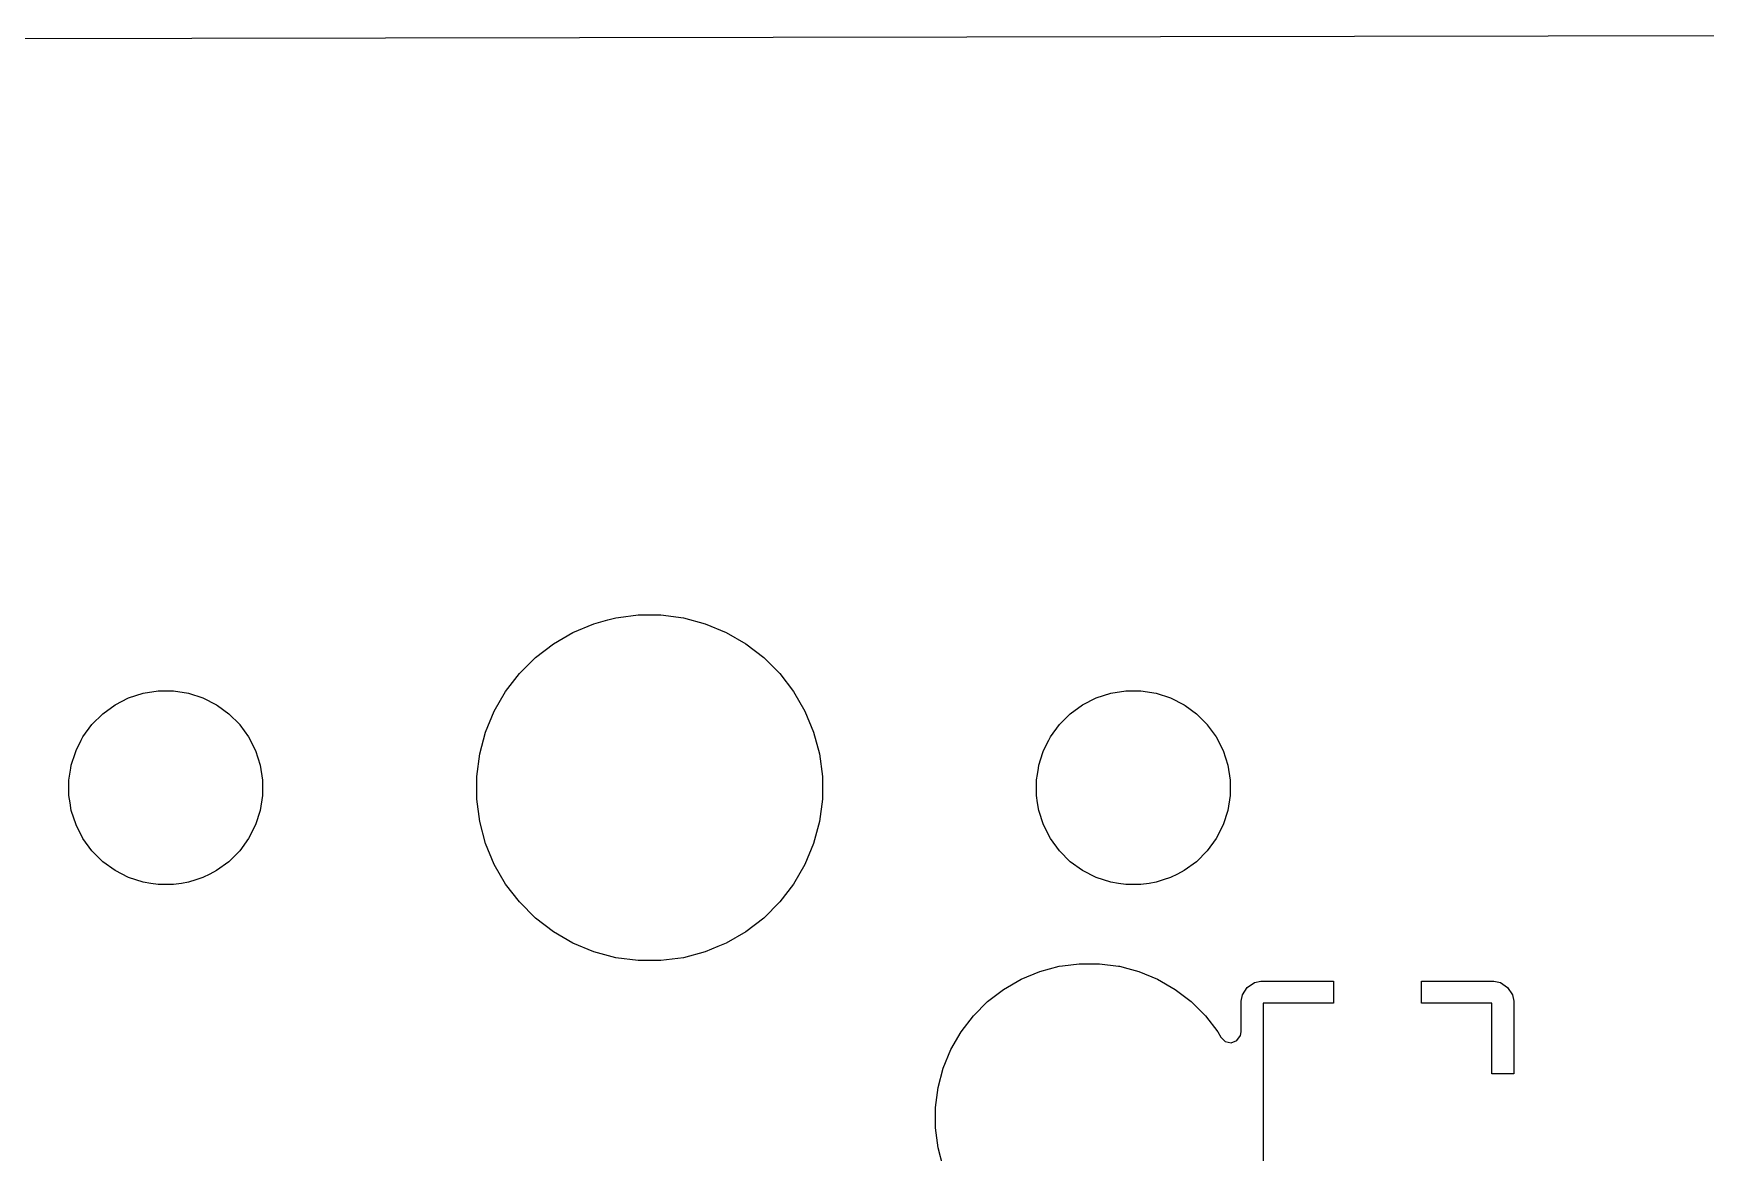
# Model space of a CAD drawing. Extents: x -256.6 to -159.5, y -136.5 to -69.4.
# Drawn here: x -218.55 to -199.54, y -82.15 to -69.43 of the extents above; entities that cross this region are included whole.
import ezdxf

# ---------------------------------------------------------------- set-up
doc = ezdxf.new("R2010")
doc.units = 0
doc.layers.add('BLACK', color=7, linetype='CONTINUOUS')

msp = doc.modelspace()

# ---------------------------------------------------------------- linework, layer by layer
at = {"layer": 'BLACK', "linetype": 'CONTINUOUS'}
for p, q in [((-183.054149, -69.427618), (-218.952695, -69.487489)), ((-211.897252, -76.064419), (-211.6738, -76.035)), ((-211.6738, -76.035), (-211.673793, -76.035)), ((-211.673793, -76.035), (-211.416207, -76.035)), ((-211.416207, -76.035), (-211.416199, -76.035)), ((-211.416199, -76.035), (-211.160825, -76.068622)), ((-212.415952, -76.233859), (-212.177982, -76.135289)), ((-212.177982, -76.135289), (-212.020243, -76.093023)), ((-212.020243, -76.093023), (-211.929175, -76.068622)), ((-211.929175, -76.068622), (-211.897252, -76.064419)), ((-211.160825, -76.068622), (-210.912017, -76.135289)), ((-210.912017, -76.135289), (-210.674047, -76.233859)), ((-212.843392, -76.519463), (-212.639046, -76.362663)), ((-212.639046, -76.362663), (-212.639044, -76.362661)), ((-212.639044, -76.362661), (-212.639038, -76.362657)), ((-212.639038, -76.362657), (-212.639033, -76.362654)), ((-212.639033, -76.362654), (-212.63903, -76.362652)), ((-212.63903, -76.362652), (-212.415969, -76.233867)), ((-212.415969, -76.233867), (-212.415952, -76.233859)), ((-210.674047, -76.233859), (-210.67403, -76.233867)), ((-210.67403, -76.233867), (-210.450969, -76.362652)), ((-210.450969, -76.362652), (-210.450953, -76.362663)), ((-210.450953, -76.362663), (-210.246607, -76.519463)), ((-213.02553, -76.7016), (-212.843399, -76.519469)), ((-212.843399, -76.519469), (-212.843392, -76.519463)), ((-210.246607, -76.519463), (-210.2466, -76.519469)), ((-210.2466, -76.519469), (-210.064469, -76.7016)), ((-213.182343, -76.905962), (-213.025535, -76.701606)), ((-213.025535, -76.701606), (-213.02553, -76.7016)), ((-210.064469, -76.7016), (-210.064463, -76.701607)), ((-210.064463, -76.701607), (-209.907663, -76.905953)), ((-217.62226, -77.057998), (-217.467791, -76.979291)), ((-217.467791, -76.979291), (-217.467788, -76.97929)), ((-217.467788, -76.97929), (-217.302913, -76.92572)), ((-217.302913, -76.92572), (-217.131687, -76.8986)), ((-217.131687, -76.8986), (-217.131682, -76.8986)), ((-217.131682, -76.8986), (-216.958318, -76.8986)), ((-216.958318, -76.8986), (-216.958313, -76.8986)), ((-216.958313, -76.8986), (-216.787086, -76.92572)), ((-216.787086, -76.92572), (-216.622211, -76.97929)), ((-216.622211, -76.97929), (-216.622208, -76.979291)), ((-216.622208, -76.979291), (-216.467739, -77.057998)), ((-213.311132, -77.12903), (-213.182347, -76.905969)), ((-213.182347, -76.905969), (-213.182343, -76.905962)), ((-209.907663, -76.905953), (-209.907652, -76.905969)), ((-209.907652, -76.905969), (-209.778867, -77.12903)), ((-206.62226, -77.057998), (-206.467791, -76.979291)), ((-206.467791, -76.979291), (-206.467788, -76.97929)), ((-206.467788, -76.97929), (-206.302913, -76.92572)), ((-206.302913, -76.92572), (-206.131687, -76.8986)), ((-206.131687, -76.8986), (-206.131682, -76.8986)), ((-206.131682, -76.8986), (-205.958318, -76.8986)), ((-205.958318, -76.8986), (-205.958313, -76.8986)), ((-205.958313, -76.8986), (-205.787086, -76.92572)), ((-205.787086, -76.92572), (-205.622211, -76.97929)), ((-205.622211, -76.97929), (-205.622208, -76.979291)), ((-205.622208, -76.979291), (-205.467739, -77.057998)), ((-217.885101, -77.282486), (-217.762514, -77.159899)), ((-217.762514, -77.159899), (-217.62226, -77.057998)), ((-216.467739, -77.057998), (-216.457286, -77.065593)), ((-216.457286, -77.065593), (-216.327486, -77.159899)), ((-216.327486, -77.159899), (-216.327484, -77.159901)), ((-216.327484, -77.159901), (-216.327483, -77.159901)), ((-216.327483, -77.159901), (-216.204901, -77.282483)), ((-213.40971, -77.367016), (-213.311136, -77.129038)), ((-213.311136, -77.129038), (-213.311134, -77.129035)), ((-213.311134, -77.129035), (-213.311132, -77.12903)), ((-209.778867, -77.12903), (-209.778859, -77.129047)), ((-209.778859, -77.129047), (-209.680289, -77.367017)), ((-206.885101, -77.282486), (-206.762514, -77.159899)), ((-206.762514, -77.159899), (-206.62226, -77.057998)), ((-205.467739, -77.057998), (-205.457286, -77.065593)), ((-205.457286, -77.065593), (-205.327486, -77.159899)), ((-205.327486, -77.159899), (-205.327484, -77.159901)), ((-205.327484, -77.159901), (-205.327483, -77.159901)), ((-205.327483, -77.159901), (-205.204901, -77.282483)), ((-217.987002, -77.42274), (-217.885101, -77.282486)), ((-216.204901, -77.282483), (-216.204901, -77.282484)), ((-216.204901, -77.282484), (-216.204899, -77.282486)), ((-216.204899, -77.282486), (-216.204368, -77.283217)), ((-216.204368, -77.283217), (-216.102998, -77.422739)), ((-213.476378, -77.615825), (-213.40971, -77.367016)), ((-209.680289, -77.367017), (-209.613622, -77.615825)), ((-206.987002, -77.42274), (-206.885101, -77.282486)), ((-205.204901, -77.282483), (-205.204901, -77.282484)), ((-205.204901, -77.282484), (-205.204899, -77.282486)), ((-205.204899, -77.282486), (-205.204368, -77.283217)), ((-205.204368, -77.283217), (-205.102998, -77.422739)), ((-218.065708, -77.577208), (-218.006442, -77.460893)), ((-218.006442, -77.460893), (-217.987002, -77.42274)), ((-216.102998, -77.422739), (-216.024291, -77.577208)), ((-207.065708, -77.577208), (-207.006442, -77.460893)), ((-207.006442, -77.460893), (-206.987002, -77.42274)), ((-205.102998, -77.422739), (-205.024291, -77.577208)), ((-218.124724, -77.776462), (-218.11928, -77.742088)), ((-218.11928, -77.742088), (-218.072904, -77.599355)), ((-218.072904, -77.599355), (-218.065709, -77.577211)), ((-218.065709, -77.577211), (-218.065708, -77.577208)), ((-216.024291, -77.577208), (-216.02429, -77.577211)), ((-216.02429, -77.577211), (-215.97072, -77.742086)), ((-215.97072, -77.742086), (-215.9436, -77.913312)), ((-213.51, -77.871207), (-213.476378, -77.615825)), ((-209.613622, -77.615825), (-209.58, -77.871199)), ((-207.124724, -77.776462), (-207.11928, -77.742088)), ((-207.11928, -77.742088), (-207.072904, -77.599355)), ((-207.072904, -77.599355), (-207.065709, -77.577211)), ((-207.065709, -77.577211), (-207.065708, -77.577208)), ((-205.024291, -77.577208), (-205.02429, -77.577211)), ((-205.02429, -77.577211), (-204.97072, -77.742086)), ((-204.97072, -77.742086), (-204.9436, -77.913312)), ((-218.1464, -77.913312), (-218.124724, -77.776462)), ((-218.1464, -78.086687), (-218.1464, -77.913312)), ((-215.9436, -77.913312), (-215.9436, -78.086687)), ((-213.51, -77.913312), (-213.51, -77.871207)), ((-213.51, -78.128793), (-213.51, -77.913312)), ((-209.58, -77.871199), (-209.58, -78.1288)), ((-207.1464, -77.913315), (-207.14216, -77.886548)), ((-207.1464, -78.086687), (-207.1464, -77.913315)), ((-207.14216, -77.886546), (-207.139729, -77.871199)), ((-207.14216, -77.886548), (-207.14216, -77.886546)), ((-207.139729, -77.871199), (-207.124724, -77.776462)), ((-204.9436, -77.913312), (-204.9436, -78.086687)), ((-218.133252, -78.169695), (-218.1464, -78.086687)), ((-215.9436, -78.086687), (-215.97072, -78.257913)), ((-213.476378, -78.384175), (-213.51, -78.128793)), ((-209.58, -78.1288), (-209.613622, -78.384174)), ((-207.133252, -78.169695), (-207.1464, -78.086687)), ((-204.9436, -78.086687), (-204.97072, -78.257913)), ((-218.11928, -78.257912), (-218.133252, -78.169695)), ((-218.065708, -78.422791), (-218.11928, -78.257912)), ((-215.97072, -78.257913), (-216.02429, -78.422788)), ((-207.11928, -78.257912), (-207.133252, -78.169695)), ((-207.065708, -78.422791), (-207.11928, -78.257912)), ((-204.97072, -78.257913), (-205.02429, -78.422788)), ((-217.987002, -78.57726), (-218.065708, -78.422791)), ((-216.024291, -78.422791), (-216.102998, -78.57726)), ((-216.02429, -78.422788), (-216.024291, -78.422791)), ((-213.40971, -78.632984), (-213.476378, -78.384175)), ((-209.613622, -78.384174), (-209.680289, -78.632982)), ((-206.987002, -78.57726), (-207.065708, -78.422791)), ((-205.024291, -78.422791), (-205.102998, -78.57726)), ((-205.02429, -78.422788), (-205.024291, -78.422791)), ((-217.885101, -78.717514), (-217.987002, -78.57726)), ((-216.102998, -78.57726), (-216.204899, -78.717514)), ((-213.311136, -78.870962), (-213.40971, -78.632984)), ((-209.680289, -78.632982), (-209.778859, -78.870952)), ((-206.885101, -78.717514), (-206.987002, -78.57726)), ((-205.102998, -78.57726), (-205.204899, -78.717514)), ((-217.762514, -78.840101), (-217.885101, -78.717514)), ((-217.62226, -78.942002), (-217.762514, -78.840101)), ((-216.327486, -78.840101), (-216.46774, -78.942002)), ((-216.204899, -78.717514), (-216.327486, -78.840101)), ((-213.182343, -79.094038), (-213.311136, -78.870962)), ((-209.778867, -78.870969), (-209.907652, -79.09403)), ((-209.778859, -78.870952), (-209.778867, -78.870969)), ((-206.762514, -78.840101), (-206.885101, -78.717514)), ((-206.62226, -78.942002), (-206.762514, -78.840101)), ((-205.327486, -78.840101), (-205.46774, -78.942002)), ((-205.204899, -78.717514), (-205.327486, -78.840101)), ((-217.467791, -79.020708), (-217.62226, -78.942002)), ((-217.302912, -79.07428), (-217.467791, -79.020708)), ((-217.214695, -79.088252), (-217.302912, -79.07428)), ((-216.787088, -79.07428), (-216.866391, -79.08684)), ((-216.704648, -79.047494), (-216.787088, -79.07428)), ((-216.622211, -79.020709), (-216.704648, -79.047494)), ((-216.622208, -79.020708), (-216.622211, -79.020709)), ((-216.543502, -78.980604), (-216.622208, -79.020708)), ((-216.46774, -78.942002), (-216.543502, -78.980604)), ((-206.467791, -79.020708), (-206.62226, -78.942002)), ((-206.302912, -79.07428), (-206.467791, -79.020708)), ((-206.214695, -79.088252), (-206.302912, -79.07428)), ((-205.787088, -79.07428), (-205.866391, -79.08684)), ((-205.704648, -79.047494), (-205.787088, -79.07428)), ((-205.622211, -79.020709), (-205.704648, -79.047494)), ((-205.622208, -79.020708), (-205.622211, -79.020709)), ((-205.543502, -78.980604), (-205.622208, -79.020708)), ((-205.46774, -78.942002), (-205.543502, -78.980604)), ((-217.131687, -79.1014), (-217.214695, -79.088252)), ((-216.958318, -79.1014), (-217.131687, -79.1014)), ((-216.958313, -79.1014), (-216.958318, -79.1014)), ((-216.866391, -79.08684), (-216.958313, -79.1014)), ((-213.025535, -79.298394), (-213.182343, -79.094038)), ((-209.907663, -79.094046), (-210.064463, -79.298392)), ((-209.907652, -79.09403), (-209.907663, -79.094046)), ((-206.131687, -79.1014), (-206.214695, -79.088252)), ((-205.958318, -79.1014), (-206.131687, -79.1014)), ((-205.958313, -79.1014), (-205.958318, -79.1014)), ((-205.866391, -79.08684), (-205.958313, -79.1014)), ((-212.843394, -79.480535), (-213.025535, -79.298394)), ((-210.064469, -79.298399), (-210.2466, -79.48053)), ((-210.064463, -79.298392), (-210.064469, -79.298399)), ((-212.639038, -79.637343), (-212.843394, -79.480535)), ((-212.415962, -79.766136), (-212.639038, -79.637343)), ((-210.450969, -79.637347), (-210.67403, -79.766132)), ((-210.450962, -79.637343), (-210.450969, -79.637347)), ((-210.246606, -79.480535), (-210.450962, -79.637343)), ((-210.2466, -79.48053), (-210.246606, -79.480535)), ((-212.177984, -79.86471), (-212.415962, -79.766136)), ((-210.768386, -79.805216), (-210.912016, -79.86471)), ((-210.674047, -79.76614), (-210.768386, -79.805216)), ((-210.674042, -79.766137), (-210.674047, -79.76614)), ((-210.674038, -79.766136), (-210.674042, -79.766137)), ((-210.674035, -79.766134), (-210.674038, -79.766136)), ((-210.67403, -79.766132), (-210.674035, -79.766134)), ((-211.929175, -79.931378), (-212.177984, -79.86471)), ((-211.673793, -79.965), (-211.929175, -79.931378)), ((-211.673786, -79.965), (-211.673793, -79.965)), ((-211.416214, -79.965), (-211.673786, -79.965)), ((-211.416207, -79.965), (-211.416214, -79.965)), ((-211.160825, -79.931378), (-211.416207, -79.965)), ((-210.912016, -79.86471), (-211.160825, -79.931378)), ((-207.108887, -80.088842), (-206.887238, -80.029452)), ((-206.887238, -80.029452), (-206.849215, -80.024446)), ((-206.849215, -80.024446), (-206.659741, -79.9995)), ((-206.659741, -79.9995), (-206.659734, -79.9995)), ((-206.659734, -79.9995), (-206.430266, -79.9995)), ((-206.430266, -79.9995), (-206.430258, -79.9995)), ((-206.430258, -79.9995), (-206.213715, -80.028009)), ((-206.213715, -80.028009), (-206.202762, -80.029452)), ((-206.202762, -80.029452), (-206.109076, -80.054554)), ((-207.519617, -80.291392), (-207.32089, -80.176657)), ((-207.32089, -80.176657), (-207.320876, -80.17665)), ((-207.320876, -80.17665), (-207.108887, -80.088842)), ((-206.109076, -80.054554), (-205.981112, -80.088842)), ((-205.981112, -80.088842), (-205.769123, -80.17665)), ((-205.769123, -80.17665), (-205.769109, -80.176657)), ((-205.769109, -80.176657), (-205.570382, -80.291392)), ((-204.750239, -80.26976), (-204.667544, -80.214505)), ((-204.667544, -80.214505), (-204.66754, -80.214503)), ((-204.66754, -80.214503), (-204.594627, -80.2)), ((-204.594627, -80.2), (-203.77, -80.2)), ((-203.77, -80.2), (-203.77, -80.45)), ((-202.77, -80.45), (-202.77, -80.2)), ((-202.77, -80.2), (-201.945373, -80.2)), ((-201.945373, -80.2), (-201.872459, -80.214503)), ((-201.872459, -80.214503), (-201.872455, -80.214505)), ((-201.872455, -80.214505), (-201.78976, -80.26976)), ((-207.701661, -80.431081), (-207.519617, -80.291392)), ((-205.570382, -80.291392), (-205.388338, -80.431081)), ((-204.819999, -80.425371), (-204.805496, -80.352459)), ((-204.805496, -80.352459), (-204.805494, -80.352455)), ((-204.805494, -80.352455), (-204.750239, -80.26976)), ((-201.78976, -80.26976), (-201.734505, -80.352455)), ((-201.734505, -80.352455), (-201.734503, -80.352459)), ((-201.734503, -80.352459), (-201.72, -80.425371)), ((-208.003607, -80.775382), (-207.863918, -80.593338)), ((-207.863918, -80.593338), (-207.863911, -80.59333)), ((-207.863911, -80.59333), (-207.70167, -80.431089)), ((-207.70167, -80.431089), (-207.701661, -80.431081)), ((-205.388338, -80.431081), (-205.226081, -80.593338)), ((-205.226081, -80.593338), (-205.086392, -80.775382)), ((-204.82, -80.425373), (-204.819999, -80.425371)), ((-204.82, -80.774014), (-204.82, -80.425373)), ((-203.77, -80.45), (-204.57, -80.45)), ((-204.57, -80.45), (-204.57, -83.05)), ((-201.97, -80.45), (-202.77, -80.45)), ((-201.97, -81.25), (-201.97, -80.45)), ((-201.72, -80.425371), (-201.72, -81.25)), ((-208.118344, -80.974112), (-208.003611, -80.775388)), ((-208.003611, -80.775388), (-208.003608, -80.775385)), ((-208.003608, -80.775385), (-208.003607, -80.775382)), ((-205.086392, -80.775382), (-205.051387, -80.836014)), ((-204.82682, -80.81457), (-204.82, -80.774014)), ((-208.206158, -81.186113), (-208.118344, -80.974112)), ((-205.051387, -80.836014), (-205.00082, -80.88423)), ((-205.00082, -80.88423), (-204.932213, -80.897452)), ((-204.932213, -80.897452), (-204.867348, -80.871484)), ((-204.867348, -80.871484), (-204.82682, -80.81457)), ((-208.265548, -81.407762), (-208.206158, -81.186113)), ((-201.72, -81.25), (-201.97, -81.25)), ((-208.2955, -81.635266), (-208.265548, -81.407762)), ((-208.2955, -81.864734), (-208.2955, -81.635266)), ((-208.265548, -82.092238), (-208.2955, -81.864734)), ((-208.206158, -82.313887), (-208.265548, -82.092238))]:
    msp.add_line(p, q, dxfattribs=at)

doc.saveas('drawing.dxf')
